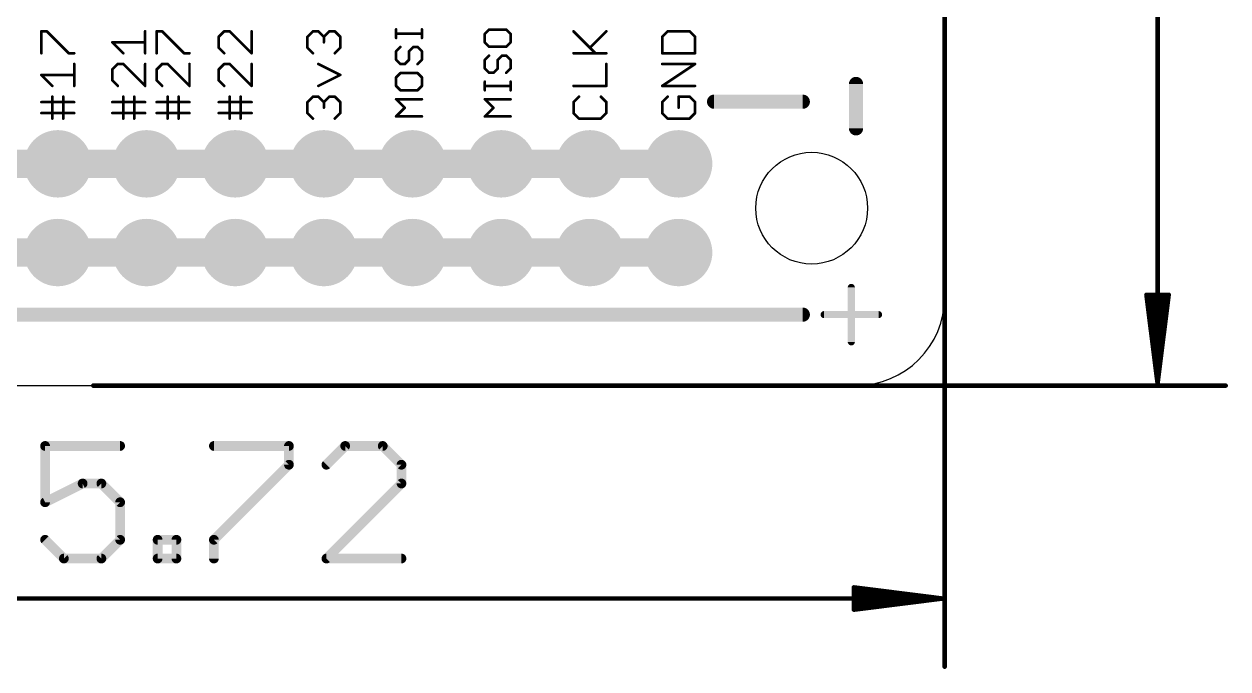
# Model space of a CAD drawing. Extents: x -31.7 to 31, y -33.5 to 32.4.
# Drawn here: x -3.51 to 30.97, y -33.51 to -15.05 of the extents above; entities that cross this region are included whole.
import ezdxf

# ---------------------------------------------------------------- set-up
doc = ezdxf.new("R2010")
doc.units = 0
for name, color, linetype in [('112', 1, 'CONTINUOUS'), ('113', 5, 'CONTINUOUS'), ('16', 132, 'CONTINUOUS'), ('18', 110, 'CONTINUOUS'), ('20', 53, 'CONTINUOUS'), ('21', 253, 'CONTINUOUS'), ('51', 253, 'CONTINUOUS')]:
    doc.layers.add(name, color=color, linetype=linetype)

# ---------------------------------------------------------------- blocks, each defined once
blk = doc.blocks.new('ROUNDV')
at = {"const_width": 0.5}
blk.add_lwpolyline([(0, -0.25, 1), (0, 0.25, 1), (0, -0.25)], format="xyb", dxfattribs=at)

msp = doc.modelspace()

# ---------------------------------------------------------------- linework, layer by layer
at = {"layer": '112'}
for points, const_width in [([(20.1852, -22.5874), (20.1852, -24.1466)], 0.2032), ([(-18.542, -23.368), (18.796, -23.368)], 0.4064), ([(19.4056, -23.367), (20.9648, -23.367)], 0.2032)]:
    msp.add_lwpolyline(points, dxfattribs=dict(at, const_width=const_width))
for points, const_width in [([(20.236, -22.5874, 1), (20.1344, -22.5874)], 0.1016), ([(18.796, -23.4696, 1), (18.796, -23.2664)], 0.2032), ([(19.4056, -23.3162, 1), (19.4056, -23.4178)], 0.1016), ([(20.9648, -23.4178, 1), (20.9648, -23.3162)], 0.1016), ([(20.1344, -24.1466, 1), (20.236, -24.1466)], 0.1016)]:
    msp.add_lwpolyline(points, format="xyb", dxfattribs=dict(at, const_width=const_width))
at = {"layer": '113', "const_width": 0.4064}
for points in [[(20.32, -16.764), (20.32, -18.034)], [(16.256, -17.272), (18.796, -17.272)]]:
    msp.add_lwpolyline(points, dxfattribs=at)
at = {"layer": '113', "const_width": 0.2032}
for points in [[(20.4216, -16.764, 1), (20.2184, -16.764)], [(16.256, -17.1704, 1), (16.256, -17.3736)], [(18.796, -17.3736, 1), (18.796, -17.1704)], [(20.2184, -18.034, 1), (20.4216, -18.034)]]:
    msp.add_lwpolyline(points, format="xyb", dxfattribs=at)
at = {"layer": '16', "const_width": 0.8128}
for points in [[(-5.08, -19.05), (-2.54, -19.05)], [(-2.54, -19.05), (0, -19.05)], [(0, -19.05), (2.54, -19.05)], [(2.54, -19.05), (5.08, -19.05)], [(5.08, -19.05), (7.62, -19.05)], [(7.62, -19.05), (10.16, -19.05)], [(10.16, -19.05), (12.7, -19.05)], [(12.7, -19.05), (15.24, -19.05)], [(-5.08, -21.59), (-2.54, -21.59)], [(-2.54, -21.59), (0, -21.59)], [(0, -21.59), (2.54, -21.59)], [(2.54, -21.59), (5.08, -21.59)], [(5.08, -21.59), (7.62, -21.59)], [(7.62, -21.59), (10.16, -21.59)], [(10.16, -21.59), (12.7, -21.59)], [(12.7, -21.59), (15.24, -21.59)]]:
    msp.add_lwpolyline(points, dxfattribs=at)
at = {"layer": '16', "const_width": 0.4064}
for points in [[(-2.54, -18.8468, 1), (-2.54, -19.2532)], [(-2.54, -19.2532, 1), (-2.54, -18.8468)], [(0, -18.8468, 1), (0, -19.2532)], [(0, -19.2532, 1), (0, -18.8468)], [(2.54, -18.8468, 1), (2.54, -19.2532)], [(2.54, -19.2532, 1), (2.54, -18.8468)], [(5.08, -18.8468, 1), (5.08, -19.2532)], [(5.08, -19.2532, 1), (5.08, -18.8468)], [(7.62, -18.8468, 1), (7.62, -19.2532)], [(7.62, -19.2532, 1), (7.62, -18.8468)], [(10.16, -18.8468, 1), (10.16, -19.2532)], [(10.16, -19.2532, 1), (10.16, -18.8468)], [(12.7, -18.8468, 1), (12.7, -19.2532)], [(12.7, -19.2532, 1), (12.7, -18.8468)], [(15.24, -19.2532, 1), (15.24, -18.8468)], [(-2.54, -21.3868, 1), (-2.54, -21.7932)], [(-2.54, -21.7932, 1), (-2.54, -21.3868)], [(0, -21.3868, 1), (0, -21.7932)], [(0, -21.7932, 1), (0, -21.3868)], [(2.54, -21.3868, 1), (2.54, -21.7932)], [(2.54, -21.7932, 1), (2.54, -21.3868)], [(5.08, -21.3868, 1), (5.08, -21.7932)], [(5.08, -21.7932, 1), (5.08, -21.3868)], [(7.62, -21.3868, 1), (7.62, -21.7932)], [(7.62, -21.7932, 1), (7.62, -21.3868)], [(10.16, -21.3868, 1), (10.16, -21.7932)], [(10.16, -21.7932, 1), (10.16, -21.3868)], [(12.7, -21.3868, 1), (12.7, -21.7932)], [(12.7, -21.7932, 1), (12.7, -21.3868)], [(15.24, -21.7932, 1), (15.24, -21.3868)]]:
    msp.add_lwpolyline(points, format="xyb", dxfattribs=at)
at = {"layer": '20'}
for p, q in [((22.86, -22.86), (22.86, 22.86)), ((-20.32, -25.4), (20.32, -25.4))]:
    msp.add_line(p, q, dxfattribs=at)
msp.add_circle((19.05, -20.32), 1.6, dxfattribs=at)
msp.add_arc((20.32, -22.86), 2.54, 270, 0, dxfattribs=at)
at = {"layer": '21', "const_width": 0.0381}
for points in [[(7.1685, -15.2011, 1), (7.1304, -15.2011)], [(7.9058, -15.2011, 1), (7.8677, -15.2011)], [(9.8123, -15.1858, 1), (9.8123, -15.2239)], [(9.8258, -15.2183, 1), (9.7989, -15.1914)], [(10.3173, -15.1914, 1), (10.2904, -15.2183)], [(10.3038, -15.2239, 1), (10.3038, -15.1858)], [(-3.0107, -15.2373, 1), (-3.0107, -15.2754)], [(-2.9917, -15.2564, 1), (-3.0298, -15.2564)], [(-2.8405, -15.2429, 1), (-2.8674, -15.2698)], [(-2.8539, -15.2754, 1), (-2.8539, -15.2373)], [(-0.0191, -15.2564, 1), (-0.0572, -15.2564)], [(0.3103, -15.2564, 1), (0.2722, -15.2564)], [(0.2913, -15.2373, 1), (0.2913, -15.2754)], [(0.4615, -15.2429, 1), (0.4346, -15.2698)], [(0.4481, -15.2754, 1), (0.4481, -15.2373)], [(2.0883, -15.4131, 1), (2.0502, -15.4131)], [(2.0558, -15.3996, 1), (2.0828, -15.4266)], [(2.2261, -15.2373, 1), (2.2261, -15.2754)], [(2.2395, -15.2698, 1), (2.2126, -15.2429)], [(2.3963, -15.2429, 1), (2.3694, -15.2698)], [(2.3828, -15.2754, 1), (2.3828, -15.2373)], [(3.029, -15.2564, 1), (2.9909, -15.2564)], [(4.6283, -15.4131, 1), (4.5902, -15.4131)], [(4.5958, -15.3996, 1), (4.6228, -15.4266)], [(4.7661, -15.2373, 1), (4.7661, -15.2754)], [(4.7795, -15.2698, 1), (4.7526, -15.2429)], [(4.9363, -15.2429, 1), (4.9094, -15.2698)], [(4.9228, -15.2754, 1), (4.9228, -15.2373)], [(5.0987, -15.4131, 1), (5.0606, -15.4131)], [(5.0661, -15.3996, 1), (5.0931, -15.4266)], [(5.0661, -15.4266, 1), (5.0931, -15.3996)], [(5.2364, -15.2373, 1), (5.2364, -15.2754)], [(5.2498, -15.2698, 1), (5.2229, -15.2429)], [(5.4066, -15.2429, 1), (5.3797, -15.2698)], [(5.3931, -15.2754, 1), (5.3931, -15.2373)], [(5.569, -15.4131, 1), (5.5309, -15.4131)], [(5.5364, -15.4266, 1), (5.5634, -15.3996)], [(7.1304, -15.4468, 1), (7.1685, -15.4468)], [(7.1495, -15.3049, 1), (7.1495, -15.343)], [(7.8677, -15.4468, 1), (7.9058, -15.4468)], [(7.8867, -15.343, 1), (7.8867, -15.3049)], [(9.676, -15.3142, 1), (9.7029, -15.3412)], [(9.7085, -15.3277, 1), (9.6704, -15.3277)], [(10.4458, -15.3277, 1), (10.4077, -15.3277)], [(10.4132, -15.3412, 1), (10.4402, -15.3142)], [(12.2428, -15.2429, 1), (12.2158, -15.2698)], [(13.1834, -15.2698, 1), (13.1564, -15.2429)], [(14.7883, -15.4131, 1), (14.7502, -15.4131)], [(14.7558, -15.3996, 1), (14.7828, -15.4266)], [(14.9261, -15.2373, 1), (14.9261, -15.2754)], [(14.9395, -15.2698, 1), (14.9126, -15.2429)], [(15.5666, -15.2429, 1), (15.5397, -15.2698)], [(15.5531, -15.2754, 1), (15.5531, -15.2373)], [(15.729, -15.4131, 1), (15.6909, -15.4131)], [(15.6964, -15.4266, 1), (15.7234, -15.3996)], [(-2.2269, -15.8644, 1), (-2.2269, -15.9025)], [(-2.2403, -15.8969, 1), (-2.2134, -15.8699)], [(-2.0701, -15.9025, 1), (-2.0701, -15.8644)], [(-0.9652, -15.5564, 1), (-0.9922, -15.5834)], [(-0.9787, -15.5508, 1), (-0.9787, -15.5889)], [(-0.6786, -15.8969, 1), (-0.6517, -15.8699)], [(-0.0381, -15.5889, 1), (-0.0381, -15.5508)], [(1.0751, -15.8644, 1), (1.0751, -15.9025)], [(1.0617, -15.8969, 1), (1.0886, -15.8699)], [(1.2319, -15.9025, 1), (1.2319, -15.8644)], [(2.0502, -15.7267, 1), (2.0883, -15.7267)], [(2.0828, -15.7132, 1), (2.0558, -15.7401)], [(2.2126, -15.8969, 1), (2.2395, -15.8699)], [(2.9964, -15.8969, 1), (3.0234, -15.8699)], [(4.6228, -15.7132, 1), (4.5958, -15.7401)], [(4.5902, -15.7267, 1), (4.6283, -15.7267)], [(4.7526, -15.8969, 1), (4.7795, -15.8699)], [(5.0606, -15.5699, 1), (5.0987, -15.5699)], [(5.3797, -15.8699, 1), (5.4066, -15.8969)], [(5.5309, -15.7267, 1), (5.569, -15.7267)], [(5.5634, -15.7401, 1), (5.5364, -15.7132)], [(7.1685, -15.8266, 1), (7.1304, -15.8266)], [(7.136, -15.8132, 1), (7.1629, -15.8401)], [(7.2858, -15.7172, 1), (7.2589, -15.6903)], [(7.5371, -15.8266, 1), (7.499, -15.8266)], [(7.5046, -15.8132, 1), (7.5316, -15.8401)], [(7.641, -15.6847, 1), (7.641, -15.7228)], [(7.6544, -15.7172, 1), (7.6275, -15.6903)], [(7.7773, -15.6903, 1), (7.7504, -15.7172)], [(7.7638, -15.7228, 1), (7.7638, -15.6847)], [(7.9058, -15.8266, 1), (7.8677, -15.8266)], [(7.8732, -15.8401, 1), (7.9002, -15.8132)], [(9.7029, -15.56, 1), (9.676, -15.5869)], [(9.6704, -15.5734, 1), (9.7085, -15.5734)], [(9.8123, -15.6773, 1), (9.8123, -15.7154)], [(9.7989, -15.7098, 1), (9.8258, -15.6828)], [(10.2904, -15.6828, 1), (10.3173, -15.7098)], [(10.3038, -15.7154, 1), (10.3038, -15.6773)], [(10.4077, -15.5734, 1), (10.4458, -15.5734)], [(10.4402, -15.5869, 1), (10.4132, -15.56)], [(12.2293, -15.8644, 1), (12.2293, -15.9025)], [(12.6861, -15.7132, 1), (12.7131, -15.7401)], [(12.8429, -15.8969, 1), (12.8698, -15.8699)], [(13.1699, -15.9025, 1), (13.1699, -15.8644)], [(14.7693, -15.8644, 1), (14.7693, -15.9025)], [(15.7099, -15.9025, 1), (15.7099, -15.8644)], [(-3.0298, -15.8834, 1), (-2.9917, -15.8834)], [(-2.0511, -16.1919, 1), (-2.0892, -16.1919)], [(-0.8219, -16.1728, 1), (-0.8219, -16.2109)], [(-0.8085, -16.2053, 1), (-0.8354, -16.1784)], [(-0.6517, -16.1784, 1), (-0.6786, -16.2053)], [(-0.6652, -16.2109, 1), (-0.6652, -16.1728)], [(-0.0572, -15.8834, 1), (-0.0191, -15.8834)], [(-0.0191, -16.1919, 1), (-0.0572, -16.1919)], [(0.2722, -15.8834, 1), (0.3103, -15.8834)], [(0.4481, -16.1728, 1), (0.4481, -16.2109)], [(0.4615, -16.2053, 1), (0.4346, -16.1784)], [(0.6183, -16.1784, 1), (0.5914, -16.2053)], [(0.6048, -16.2109, 1), (0.6048, -16.1728)], [(1.251, -16.1919, 1), (1.2128, -16.1919)], [(2.2261, -16.1728, 1), (2.2261, -16.2109)], [(2.2395, -16.2053, 1), (2.2126, -16.1784)], [(2.3963, -16.1784, 1), (2.3694, -16.2053)], [(2.3828, -16.2109, 1), (2.3828, -16.1728)], [(2.9909, -15.8834, 1), (3.029, -15.8834)], [(3.029, -16.1919, 1), (2.9909, -16.1919)], [(4.9314, -16.1748, 1), (4.9143, -16.2089)], [(7.1629, -16.0589, 1), (7.136, -16.0859)], [(7.1304, -16.0724, 1), (7.1685, -16.0724)], [(7.2723, -16.1762, 1), (7.2723, -16.2143)], [(7.2589, -16.2087, 1), (7.2858, -16.1818)], [(7.3817, -16.1818, 1), (7.4087, -16.2087)], [(7.3952, -16.2143, 1), (7.3952, -16.1762)], [(7.499, -16.0724, 1), (7.5371, -16.0724)], [(7.5316, -16.0859, 1), (7.5046, -16.0589)], [(7.7504, -16.1818, 1), (7.7773, -16.2087)], [(7.8677, -16.0724, 1), (7.9058, -16.0724)], [(7.9002, -16.0859, 1), (7.8732, -16.0589)], [(9.676, -16.0626, 1), (9.7029, -16.0896)], [(9.7085, -16.0761, 1), (9.6704, -16.0761)], [(9.8258, -15.9667, 1), (9.7989, -15.9398)], [(10.0771, -16.0761, 1), (10.039, -16.0761)], [(10.0446, -16.0626, 1), (10.0716, -16.0896)], [(10.181, -15.9342, 1), (10.181, -15.9723)], [(10.1944, -15.9667, 1), (10.1675, -15.9398)], [(10.3173, -15.9398, 1), (10.2904, -15.9667)], [(10.3038, -15.9723, 1), (10.3038, -15.9342)], [(10.4458, -16.0761, 1), (10.4077, -16.0761)], [(10.4132, -16.0896, 1), (10.4402, -16.0626)], [(13.189, -16.1919, 1), (13.1509, -16.1919)], [(14.7502, -15.8834, 1), (14.7883, -15.8834)], [(14.7693, -16.1728, 1), (14.7693, -16.2109)], [(15.6909, -15.8834, 1), (15.729, -15.8834)], [(15.7205, -16.2077, 1), (15.6993, -16.176)], [(15.7099, -16.2109, 1), (15.7099, -16.1728)], [(-2.9972, -16.4919, 1), (-3.0242, -16.5189)], [(-3.0107, -16.4864, 1), (-3.0107, -16.5245)], [(-2.0701, -16.5245, 1), (-2.0701, -16.4864)], [(-0.9597, -16.3486, 1), (-0.9978, -16.3486)], [(-0.9922, -16.3352, 1), (-0.9652, -16.3621)], [(0.3103, -16.3486, 1), (0.2722, -16.3486)], [(0.2778, -16.3352, 1), (0.3048, -16.3621)], [(2.0883, -16.3486, 1), (2.0502, -16.3486)], [(2.0558, -16.3352, 1), (2.0828, -16.3621)], [(5.5414, -16.5224, 1), (5.5584, -16.4884)], [(5.5584, -16.5224, 1), (5.5414, -16.4884)], [(7.1685, -16.5751, 1), (7.1304, -16.5751)], [(7.136, -16.5616, 1), (7.1629, -16.5885)], [(7.2723, -16.4331, 1), (7.2723, -16.4712)], [(7.2858, -16.4657, 1), (7.2589, -16.4387)], [(7.7773, -16.4387, 1), (7.7504, -16.4657)], [(7.7638, -16.4712, 1), (7.7638, -16.4331)], [(7.9058, -16.5751, 1), (7.8677, -16.5751)], [(7.8732, -16.5885, 1), (7.9002, -16.5616)], [(9.7029, -16.3084, 1), (9.676, -16.3353)], [(9.6704, -16.3219, 1), (9.7085, -16.3219)], [(9.8123, -16.4257, 1), (9.8123, -16.4638)], [(9.7989, -16.4582, 1), (9.8258, -16.4313)], [(9.9217, -16.4313, 1), (9.9487, -16.4582)], [(9.9352, -16.4638, 1), (9.9352, -16.4257)], [(10.039, -16.3219, 1), (10.0771, -16.3219)], [(10.0716, -16.3353, 1), (10.0446, -16.3084)], [(10.2904, -16.4313, 1), (10.3173, -16.4582)], [(10.4077, -16.3219, 1), (10.4458, -16.3219)], [(10.4402, -16.3353, 1), (10.4132, -16.3084)], [(-2.7106, -16.8324, 1), (-2.6837, -16.8055)], [(-2.0892, -16.8189, 1), (-2.0511, -16.8189)], [(-0.9978, -16.6622, 1), (-0.9597, -16.6622)], [(-0.9652, -16.6487, 1), (-0.9922, -16.6756)], [(-0.8354, -16.8324, 1), (-0.8085, -16.8055)], [(-0.0572, -16.8189, 1), (-0.0191, -16.8189)], [(-0.0516, -16.8324, 1), (-0.0246, -16.8055)], [(0.2722, -16.6622, 1), (0.3103, -16.6622)], [(0.3048, -16.6487, 1), (0.2778, -16.6756)], [(0.4346, -16.8324, 1), (0.4615, -16.8055)], [(1.2128, -16.8189, 1), (1.251, -16.8189)], [(1.2184, -16.8324, 1), (1.2454, -16.8055)], [(2.0502, -16.6622, 1), (2.0883, -16.6622)], [(2.0828, -16.6487, 1), (2.0558, -16.6756)], [(2.2126, -16.8324, 1), (2.2395, -16.8055)], [(2.9909, -16.8189, 1), (3.029, -16.8189)], [(2.9964, -16.8324, 1), (3.0234, -16.8055)], [(4.9143, -16.8019, 1), (4.9314, -16.836)], [(7.1629, -16.8073, 1), (7.136, -16.8343)], [(7.1304, -16.8208, 1), (7.1685, -16.8208)], [(7.8677, -16.8208, 1), (7.9058, -16.8208)], [(7.9002, -16.8343, 1), (7.8732, -16.8073)], [(9.7085, -16.6979, 1), (9.6704, -16.6979)], [(9.6895, -16.8018, 1), (9.6895, -16.8399)], [(10.4458, -16.6979, 1), (10.4077, -16.6979)], [(10.4267, -16.8399, 1), (10.4267, -16.8018)], [(12.2293, -16.7999, 1), (12.2293, -16.838)], [(13.1509, -16.8189, 1), (13.189, -16.8189)], [(13.1699, -16.838, 1), (13.1699, -16.7999)], [(14.7693, -16.7999, 1), (14.7693, -16.838)], [(14.7587, -16.8031, 1), (14.7799, -16.8348)], [(15.7099, -16.838, 1), (15.7099, -16.7999)], [(-2.6781, -17.1274, 1), (-2.7162, -17.1274)], [(-2.3646, -17.1274, 1), (-2.4027, -17.1274)], [(-0.6461, -17.1274, 1), (-0.6842, -17.1274)], [(-0.3326, -17.1274, 1), (-0.3707, -17.1274)], [(0.6239, -17.1274, 1), (0.5858, -17.1274)], [(0.9374, -17.1274, 1), (0.8993, -17.1274)], [(2.4019, -17.1274, 1), (2.3638, -17.1274)], [(2.7154, -17.1274, 1), (2.6773, -17.1274)], [(4.7661, -17.1083, 1), (4.7661, -17.1464)], [(4.7795, -17.1409, 1), (4.7526, -17.1139)], [(4.9363, -17.1139, 1), (4.9094, -17.1409)], [(4.9228, -17.1464, 1), (4.9228, -17.1083)], [(5.2364, -17.1083, 1), (5.2364, -17.1464)], [(5.2498, -17.1409, 1), (5.2229, -17.1139)], [(5.4066, -17.1139, 1), (5.3797, -17.1409)], [(5.3931, -17.1464, 1), (5.3931, -17.1083)], [(7.1629, -17.1871, 1), (7.136, -17.2141)], [(7.1495, -17.1816, 1), (7.1495, -17.2197)], [(7.2723, -16.9246, 1), (7.2723, -16.9627)], [(7.2589, -16.9571, 1), (7.2858, -16.9302)], [(7.7504, -16.9302, 1), (7.7773, -16.9571)], [(7.7638, -16.9627, 1), (7.7638, -16.9246)], [(7.8867, -17.2197, 1), (7.8867, -17.1816)], [(9.7029, -17.1871, 1), (9.676, -17.2141)], [(9.6704, -16.9437, 1), (9.7085, -16.9437)], [(9.6895, -17.1816, 1), (9.6895, -17.2197)], [(10.4077, -16.9437, 1), (10.4458, -16.9437)], [(10.4267, -17.2197, 1), (10.4267, -17.1816)], [(12.3995, -17.1409, 1), (12.3726, -17.1139)], [(13.0266, -17.1139, 1), (12.9997, -17.1409)], [(14.9395, -17.1409, 1), (14.9126, -17.1139)], [(15.2396, -17.1083, 1), (15.2396, -17.1464)], [(15.2587, -17.1274, 1), (15.2206, -17.1274)], [(15.5666, -17.1139, 1), (15.5397, -17.1409)], [(15.5531, -17.1464, 1), (15.5531, -17.1083)], [(-3.0107, -17.2651, 1), (-3.0107, -17.3032)], [(-3.0107, -17.5786, 1), (-3.0107, -17.6167)], [(-2.6781, -17.2842, 1), (-2.7162, -17.2842)], [(-2.7162, -17.2842, 1), (-2.6781, -17.2842)], [(-2.0701, -17.3032, 1), (-2.0701, -17.2651)], [(-2.0701, -17.6167, 1), (-2.0701, -17.5786)], [(-0.9787, -17.2651, 1), (-0.9787, -17.3032)], [(-0.9787, -17.5786, 1), (-0.9787, -17.6167)], [(-0.6461, -17.2842, 1), (-0.6842, -17.2842)], [(-0.6842, -17.2842, 1), (-0.6461, -17.2842)], [(-0.0381, -17.3032, 1), (-0.0381, -17.2651)], [(-0.0381, -17.6167, 1), (-0.0381, -17.5786)], [(0.2913, -17.2651, 1), (0.2913, -17.3032)], [(0.2913, -17.5786, 1), (0.2913, -17.6167)], [(0.6239, -17.2842, 1), (0.5858, -17.2842)], [(0.5858, -17.2842, 1), (0.6239, -17.2842)], [(1.2319, -17.3032, 1), (1.2319, -17.2651)], [(1.2319, -17.6167, 1), (1.2319, -17.5786)], [(2.0693, -17.2651, 1), (2.0693, -17.3032)], [(2.0693, -17.5786, 1), (2.0693, -17.6167)], [(2.4019, -17.2842, 1), (2.3638, -17.2842)], [(2.3638, -17.2842, 1), (2.4019, -17.2842)], [(3.0099, -17.3032, 1), (3.0099, -17.2651)], [(3.0099, -17.6167, 1), (3.0099, -17.5786)], [(4.6283, -17.2842, 1), (4.5902, -17.2842)], [(4.5958, -17.2707, 1), (4.6228, -17.2976)], [(4.6228, -17.5842, 1), (4.5958, -17.6112)], [(4.5902, -17.5977, 1), (4.6283, -17.5977)], [(5.0987, -17.2842, 1), (5.0606, -17.2842)], [(5.0661, -17.2707, 1), (5.0931, -17.2976)], [(5.0606, -17.4409, 1), (5.0987, -17.4409)], [(5.0661, -17.2976, 1), (5.0931, -17.2707)], [(5.569, -17.2842, 1), (5.5309, -17.2842)], [(5.5309, -17.5977, 1), (5.569, -17.5977)], [(5.5364, -17.2976, 1), (5.5634, -17.2707)], [(5.5634, -17.6112, 1), (5.5364, -17.5842)], [(7.3817, -17.4598, 1), (7.4087, -17.4329)], [(7.4087, -17.4598, 1), (7.3817, -17.4329)], [(9.9217, -17.4598, 1), (9.9487, -17.4329)], [(9.9487, -17.4598, 1), (9.9217, -17.4329)], [(12.2483, -17.2842, 1), (12.2102, -17.2842)], [(12.2158, -17.2707, 1), (12.2428, -17.2976)], [(12.2428, -17.5842, 1), (12.2158, -17.6112)], [(12.2102, -17.5977, 1), (12.2483, -17.5977)], [(13.189, -17.2842, 1), (13.1509, -17.2842)], [(13.1509, -17.5977, 1), (13.189, -17.5977)], [(13.1564, -17.2976, 1), (13.1834, -17.2707)], [(13.1834, -17.6112, 1), (13.1564, -17.5842)], [(14.7883, -17.2842, 1), (14.7502, -17.2842)], [(14.7502, -17.5977, 1), (14.7883, -17.5977)], [(14.7558, -17.2707, 1), (14.7828, -17.2976)], [(14.7828, -17.5842, 1), (14.7558, -17.6112)], [(15.2206, -17.4409, 1), (15.2587, -17.4409)], [(15.729, -17.2842, 1), (15.6909, -17.2842)], [(15.6909, -17.5977, 1), (15.729, -17.5977)], [(15.6964, -17.2976, 1), (15.7234, -17.2707)], [(15.7234, -17.6112, 1), (15.6964, -17.5842)], [(-2.7162, -17.7545, 1), (-2.6781, -17.7545)], [(-2.4027, -17.7545, 1), (-2.3646, -17.7545)], [(-0.6842, -17.7545, 1), (-0.6461, -17.7545)], [(-0.3707, -17.7545, 1), (-0.3326, -17.7545)], [(0.5858, -17.7545, 1), (0.6239, -17.7545)], [(0.8993, -17.7545, 1), (0.9374, -17.7545)], [(2.3638, -17.7545, 1), (2.4019, -17.7545)], [(2.6773, -17.7545, 1), (2.7154, -17.7545)], [(4.7526, -17.7679, 1), (4.7795, -17.741)], [(5.3797, -17.741, 1), (5.4066, -17.7679)], [(7.136, -17.6786, 1), (7.1629, -17.7056)], [(7.1495, -17.673, 1), (7.1495, -17.7111)], [(7.8867, -17.7111, 1), (7.8867, -17.673)], [(9.676, -17.6786, 1), (9.7029, -17.7056)], [(9.6895, -17.673, 1), (9.6895, -17.7111)], [(10.4267, -17.7111, 1), (10.4267, -17.673)], [(12.3861, -17.7354, 1), (12.3861, -17.7735)], [(12.3726, -17.7679, 1), (12.3995, -17.741)], [(12.9997, -17.741, 1), (13.0266, -17.7679)], [(13.0131, -17.7735, 1), (13.0131, -17.7354)], [(14.9261, -17.7354, 1), (14.9261, -17.7735)], [(14.9126, -17.7679, 1), (14.9395, -17.741)], [(15.5397, -17.741, 1), (15.5666, -17.7679)], [(15.5531, -17.7735, 1), (15.5531, -17.7354)]]:
    msp.add_lwpolyline(points, format="xyb", dxfattribs=at)
at = {"layer": '21', "const_width": 0.0762}
for points in [[(7.1495, -15.4468), (7.1495, -15.2011)], [(7.8867, -15.4468), (7.8867, -15.2011)], [(9.8123, -15.2048), (9.6895, -15.3277)], [(10.3038, -15.2048), (9.8123, -15.2048)], [(10.4267, -15.3277), (10.3038, -15.2048)], [(-3.0107, -15.8834), (-3.0107, -15.2564)], [(-3.0107, -15.2564), (-2.8539, -15.2564)], [(-2.8539, -15.2564), (-2.2269, -15.8834)], [(-0.0381, -15.8834), (-0.0381, -15.2564)], [(0.2913, -15.8834), (0.2913, -15.2564)], [(0.2913, -15.2564), (0.4481, -15.2564)], [(0.4481, -15.2564), (1.0751, -15.8834)], [(2.2261, -15.2564), (2.0693, -15.4131)], [(2.0693, -15.4131), (2.0693, -15.7267)], [(2.3828, -15.2564), (2.2261, -15.2564)], [(3.0099, -15.8834), (2.3828, -15.2564)], [(3.0099, -15.2564), (3.0099, -15.8834)], [(4.6093, -15.4131), (4.7661, -15.2564)], [(4.6093, -15.7267), (4.6093, -15.4131)], [(4.7661, -15.2564), (4.9228, -15.2564)], [(4.9228, -15.2564), (5.0796, -15.4131)], [(5.0796, -15.4131), (5.2364, -15.2564)], [(5.0796, -15.4131), (5.0796, -15.5699)], [(5.2364, -15.2564), (5.3931, -15.2564)], [(5.3931, -15.2564), (5.5499, -15.4131)], [(5.5499, -15.4131), (5.5499, -15.7267)], [(7.8867, -15.324), (7.1495, -15.324)], [(9.6895, -15.3277), (9.6895, -15.5734)], [(10.4267, -15.5734), (10.4267, -15.3277)], [(12.8564, -15.8834), (12.2293, -15.2564)], [(12.6996, -15.7267), (13.1699, -15.2564)], [(14.9261, -15.2564), (14.7693, -15.4131)], [(14.7693, -15.4131), (14.7693, -15.8834)], [(15.5531, -15.2564), (14.9261, -15.2564)], [(15.7099, -15.4131), (15.5531, -15.2564)], [(15.7099, -15.8834), (15.7099, -15.4131)], [(-2.2269, -15.8834), (-2.0701, -15.8834)], [(-0.6652, -15.8834), (-0.9787, -15.5699)], [(-0.9787, -15.5699), (-0.0381, -15.5699)], [(1.0751, -15.8834), (1.2319, -15.8834)], [(2.0693, -15.7267), (2.2261, -15.8834)], [(4.7661, -15.8834), (4.6093, -15.7267)], [(5.5499, -15.7267), (5.3931, -15.8834)], [(7.2723, -15.7038), (7.1495, -15.8266)], [(7.1495, -15.8266), (7.1495, -16.0724)], [(7.5181, -15.8266), (7.641, -15.7038)], [(7.5181, -16.0724), (7.5181, -15.8266)], [(7.641, -15.7038), (7.7638, -15.7038)], [(7.7638, -15.7038), (7.8867, -15.8266)], [(7.8867, -15.8266), (7.8867, -16.0724)], [(9.6895, -15.5734), (9.8123, -15.6963)], [(9.8123, -15.6963), (10.3038, -15.6963)], [(10.3038, -15.6963), (10.4267, -15.5734)], [(12.2293, -15.8834), (13.1699, -15.8834)], [(14.7693, -15.8834), (15.7099, -15.8834)], [(-2.0701, -16.8189), (-2.0701, -16.1919)], [(-0.8219, -16.1919), (-0.9787, -16.3486)], [(-0.6652, -16.1919), (-0.8219, -16.1919)], [(-0.0381, -16.8189), (-0.6652, -16.1919)], [(-0.0381, -16.1919), (-0.0381, -16.8189)], [(0.4481, -16.1919), (0.2913, -16.3486)], [(0.6048, -16.1919), (0.4481, -16.1919)], [(1.2319, -16.8189), (0.6048, -16.1919)], [(1.2319, -16.1919), (1.2319, -16.8189)], [(2.2261, -16.1919), (2.0693, -16.3486)], [(2.3828, -16.1919), (2.2261, -16.1919)], [(3.0099, -16.8189), (2.3828, -16.1919)], [(3.0099, -16.1919), (3.0099, -16.8189)], [(5.5499, -16.5054), (4.9228, -16.1919)], [(7.1495, -16.0724), (7.2723, -16.1953)], [(7.2723, -16.1953), (7.3952, -16.1953)], [(7.3952, -16.1953), (7.5181, -16.0724)], [(7.8867, -16.0724), (7.7638, -16.1953)], [(9.8123, -15.9532), (9.6895, -16.0761)], [(9.6895, -16.0761), (9.6895, -16.3219)], [(10.0581, -16.0761), (10.181, -15.9532)], [(10.0581, -16.3219), (10.0581, -16.0761)], [(10.181, -15.9532), (10.3038, -15.9532)], [(10.3038, -15.9532), (10.4267, -16.0761)], [(10.4267, -16.0761), (10.4267, -16.3219)], [(13.1699, -16.8189), (13.1699, -16.1919)], [(14.7693, -16.8189), (15.7099, -16.1919)], [(15.7099, -16.1919), (14.7693, -16.1919)], [(-2.6972, -16.8189), (-3.0107, -16.5054)], [(-3.0107, -16.5054), (-2.0701, -16.5054)], [(-0.9787, -16.3486), (-0.9787, -16.6622)], [(0.2913, -16.3486), (0.2913, -16.6622)], [(2.0693, -16.3486), (2.0693, -16.6622)], [(4.9228, -16.8189), (5.5499, -16.5054)], [(7.2723, -16.4522), (7.1495, -16.5751)], [(7.1495, -16.5751), (7.1495, -16.8208)], [(7.7638, -16.4522), (7.2723, -16.4522)], [(7.8867, -16.5751), (7.7638, -16.4522)], [(7.8867, -16.8208), (7.8867, -16.5751)], [(9.6895, -16.3219), (9.8123, -16.4447)], [(9.8123, -16.4447), (9.9352, -16.4447)], [(9.9352, -16.4447), (10.0581, -16.3219)], [(10.4267, -16.3219), (10.3038, -16.4447)], [(-0.9787, -16.6622), (-0.8219, -16.8189)], [(0.2913, -16.6622), (0.4481, -16.8189)], [(2.0693, -16.6622), (2.2261, -16.8189)], [(7.1495, -16.8208), (7.2723, -16.9437)], [(7.7638, -16.9437), (7.8867, -16.8208)], [(9.6895, -16.9437), (9.6895, -16.6979)], [(10.4267, -16.8208), (9.6895, -16.8208)], [(10.4267, -16.9437), (10.4267, -16.6979)], [(12.2293, -16.8189), (13.1699, -16.8189)], [(15.7099, -16.8189), (14.7693, -16.8189)], [(-2.6972, -17.2842), (-2.6972, -17.1274)], [(-2.3836, -17.7545), (-2.3836, -17.1274)], [(-0.6652, -17.2842), (-0.6652, -17.1274)], [(-0.3516, -17.7545), (-0.3516, -17.1274)], [(0.6048, -17.2842), (0.6048, -17.1274)], [(0.9184, -17.7545), (0.9184, -17.1274)], [(2.3828, -17.2842), (2.3828, -17.1274)], [(2.6964, -17.7545), (2.6964, -17.1274)], [(4.6093, -17.2842), (4.7661, -17.1274)], [(4.7661, -17.1274), (4.9228, -17.1274)], [(4.9228, -17.1274), (5.0796, -17.2842)], [(5.0796, -17.2842), (5.2364, -17.1274)], [(5.2364, -17.1274), (5.3931, -17.1274)], [(5.3931, -17.1274), (5.5499, -17.2842)], [(7.3952, -17.4464), (7.1495, -17.2006)], [(7.1495, -17.2006), (7.8867, -17.2006)], [(7.2723, -16.9437), (7.7638, -16.9437)], [(9.9352, -17.4464), (9.6895, -17.2006)], [(9.6895, -17.2006), (10.4267, -17.2006)], [(12.3861, -17.1274), (12.2293, -17.2842)], [(13.1699, -17.2842), (13.0131, -17.1274)], [(14.9261, -17.1274), (14.7693, -17.2842)], [(15.5531, -17.1274), (15.2396, -17.1274)], [(15.2396, -17.1274), (15.2396, -17.4409)], [(15.7099, -17.2842), (15.5531, -17.1274)], [(-3.0107, -17.2842), (-2.0701, -17.2842)], [(-2.0701, -17.5977), (-3.0107, -17.5977)], [(-2.6972, -17.7545), (-2.6972, -17.2842)], [(-0.9787, -17.2842), (-0.0381, -17.2842)], [(-0.0381, -17.5977), (-0.9787, -17.5977)], [(-0.6652, -17.7545), (-0.6652, -17.2842)], [(0.2913, -17.2842), (1.2319, -17.2842)], [(1.2319, -17.5977), (0.2913, -17.5977)], [(0.6048, -17.7545), (0.6048, -17.2842)], [(2.0693, -17.2842), (3.0099, -17.2842)], [(3.0099, -17.5977), (2.0693, -17.5977)], [(2.3828, -17.7545), (2.3828, -17.2842)], [(4.6093, -17.5977), (4.6093, -17.2842)], [(4.7661, -17.7545), (4.6093, -17.5977)], [(5.0796, -17.2842), (5.0796, -17.4409)], [(5.5499, -17.5977), (5.3931, -17.7545)], [(5.5499, -17.2842), (5.5499, -17.5977)], [(7.1495, -17.6921), (7.3952, -17.4464)], [(9.6895, -17.6921), (9.9352, -17.4464)], [(12.2293, -17.2842), (12.2293, -17.5977)], [(12.2293, -17.5977), (12.3861, -17.7545)], [(13.0131, -17.7545), (13.1699, -17.5977)], [(13.1699, -17.5977), (13.1699, -17.2842)], [(14.7693, -17.2842), (14.7693, -17.5977)], [(14.7693, -17.5977), (14.9261, -17.7545)], [(15.5531, -17.7545), (15.7099, -17.5977)], [(15.7099, -17.5977), (15.7099, -17.2842)], [(7.8867, -17.6921), (7.1495, -17.6921)], [(10.4267, -17.6921), (9.6895, -17.6921)], [(12.3861, -17.7545), (13.0131, -17.7545)], [(14.9261, -17.7545), (15.5531, -17.7545)]]:
    msp.add_lwpolyline(points, dxfattribs=at)
at = {"layer": '51'}
for points, const_width in [([(28.956, 25.335), (28.956, -25.335)], 0.13), ([(22.86, -0.762), (22.86, -33.446)], 0.13), ([(28.956, -25.335), (28.6368, -22.8)], 0.13), ([(28.6368, -22.8), (29.2752, -22.8)], 0.13), ([(28.956, -25.335), (28.696, -22.8)], 0.13), ([(28.956, -25.335), (28.826, -22.8)], 0.13), ([(29.2752, -22.8), (28.956, -25.335)], 0.13), ([(29.086, -22.8), (28.956, -25.335)], 0.13), ([(29.216, -22.8), (28.956, -25.335)], 0.13), ([(-1.524, -25.4), (30.906, -25.4)], 0.13), ([(-0.7546, -27.1279), (-2.9035, -27.1279)], 0.2794), ([(-2.9035, -27.1279), (-2.9035, -28.7396)], 0.2794), ([(1.9306, -27.1279), (4.0795, -27.1279)], 0.2794), ([(4.0795, -27.1279), (4.0795, -27.6652)], 0.2794), ([(5.6906, -27.1279), (5.1534, -27.6652)], 0.2794), ([(6.765, -27.1279), (5.6906, -27.1279)], 0.2794), ([(7.3023, -27.6652), (6.765, -27.1279)], 0.2794), ([(4.0795, -27.6652), (1.9306, -29.8141)], 0.2794), ([(7.3023, -28.2024), (7.3023, -27.6652)], 0.2794), ([(-2.9035, -28.7396), (-1.8291, -28.2024)], 0.2794), ([(-1.8291, -28.2024), (-1.2918, -28.2024)], 0.2794), ([(-1.2918, -28.2024), (-0.7546, -28.7396)], 0.2794), ([(5.1534, -30.3513), (7.3023, -28.2024)], 0.2794), ([(-0.7546, -28.7396), (-0.7546, -29.8141)], 0.2794), ([(-2.3663, -30.3513), (-2.9035, -29.8141)], 0.2794), ([(-0.7546, -29.8141), (-1.2918, -30.3513)], 0.2794), ([(0.3192, -30.3513), (0.3192, -29.8141)], 0.2794), ([(0.3192, -29.8141), (0.8565, -29.8141)], 0.2794), ([(0.8565, -29.8141), (0.8565, -30.3513)], 0.2794), ([(1.9306, -29.8141), (1.9306, -30.3513)], 0.2794), ([(-1.2918, -30.3513), (-2.3663, -30.3513)], 0.2794), ([(0.8565, -30.3513), (0.3192, -30.3513)], 0.2794), ([(7.3023, -30.3513), (5.1534, -30.3513)], 0.2794), ([(22.795, -31.496), (20.26, -31.1768)], 0.13), ([(20.26, -31.1768), (20.26, -31.8152)], 0.13), ([(22.795, -31.496), (20.26, -31.236)], 0.13), ([(22.795, -31.496), (20.26, -31.366)], 0.13), ([(-22.795, -31.496), (22.795, -31.496)], 0.13), ([(20.26, -31.8152), (22.795, -31.496)], 0.13), ([(20.26, -31.626), (22.795, -31.496)], 0.13), ([(20.26, -31.756), (22.795, -31.496)], 0.13)]:
    msp.add_lwpolyline(points, dxfattribs=dict(at, const_width=const_width))
for points, const_width in [([(28.669, -22.7959, 1), (28.6045, -22.8041)], 0.065), ([(28.6368, -22.7675, 1), (28.6368, -22.8325)], 0.065), ([(28.7283, -22.7967, 1), (28.6637, -22.8033)], 0.065), ([(28.8585, -22.7983, 1), (28.7935, -22.8017)], 0.065), ([(29.1185, -22.8017, 1), (29.0535, -22.7983)], 0.065), ([(29.2483, -22.8033, 1), (29.1837, -22.7967)], 0.065), ([(29.3075, -22.8041, 1), (29.243, -22.7959)], 0.065), ([(29.2752, -22.8325, 1), (29.2752, -22.7675)], 0.065), ([(-1.524, -25.3675, 1), (-1.524, -25.4325)], 0.065), ([(28.9238, -25.3309, 1), (28.9882, -25.3391)], 0.065), ([(28.9237, -25.3317, 1), (28.9883, -25.3383)], 0.065), ([(28.9235, -25.3367, 1), (28.9885, -25.3333)], 0.065), ([(28.9235, -25.3333, 1), (28.9885, -25.3367)], 0.065), ([(28.9235, -25.335, 1), (28.9885, -25.335)], 0.065), ([(28.9237, -25.3383, 1), (28.9883, -25.3317)], 0.065), ([(28.9238, -25.3391, 1), (28.9882, -25.3309)], 0.065), ([(30.906, -25.4325, 1), (30.906, -25.3675)], 0.065), ([(-2.8337, -27.1279, 1), (-2.9734, -27.1279)], 0.1397), ([(-2.9035, -27.0581, 1), (-2.9035, -27.1978)], 0.1397), ([(-0.7546, -27.1978, 1), (-0.7546, -27.0581)], 0.1397), ([(1.9306, -27.0581, 1), (1.9306, -27.1978)], 0.1397), ([(4.1494, -27.1279, 1), (4.0097, -27.1279)], 0.1397), ([(4.0795, -27.1978, 1), (4.0795, -27.0581)], 0.1397), ([(5.6906, -27.0581, 1), (5.6906, -27.1978)], 0.1397), ([(5.74, -27.1773, 1), (5.6412, -27.0786)], 0.1397), ([(6.8144, -27.0786, 1), (6.7157, -27.1773)], 0.1397), ([(6.765, -27.1978, 1), (6.765, -27.0581)], 0.1397), ([(4.1289, -27.7146, 1), (4.0301, -27.6158)], 0.1397), ([(5.104, -27.6158, 1), (5.2028, -27.7146)], 0.1397), ([(7.3721, -27.6652, 1), (7.2324, -27.6652)], 0.1397), ([(7.2529, -27.7146, 1), (7.3517, -27.6158)], 0.1397), ([(4.0097, -27.6652, 1), (4.1494, -27.6652)], 0.1397), ([(-1.8291, -28.1325, 1), (-1.8291, -28.2722)], 0.1397), ([(-1.7978, -28.2649, 1), (-1.8603, -28.1399)], 0.1397), ([(-1.2424, -28.153, 1), (-1.3412, -28.2518)], 0.1397), ([(-1.2918, -28.2722, 1), (-1.2918, -28.1325)], 0.1397), ([(7.2324, -28.2024, 1), (7.3721, -28.2024)], 0.1397), ([(7.3517, -28.2518, 1), (7.2529, -28.153)], 0.1397), ([(-2.9347, -28.6771, 1), (-2.8723, -28.8021)], 0.1397), ([(-0.6848, -28.7396, 1), (-0.8245, -28.7396)], 0.1397), ([(-2.9734, -28.7396, 1), (-2.8337, -28.7396)], 0.1397), ([(-0.804, -28.789, 1), (-0.7052, -28.6902)], 0.1397), ([(-2.8541, -29.7647, 1), (-2.9529, -29.8635)], 0.1397), ([(-0.8245, -29.8141, 1), (-0.6848, -29.8141)], 0.1397), ([(-0.7052, -29.8635, 1), (-0.804, -29.7647)], 0.1397), ([(0.3192, -29.7442, 1), (0.3192, -29.8839)], 0.1397), ([(0.3891, -29.8141, 1), (0.2494, -29.8141)], 0.1397), ([(0.9263, -29.8141, 1), (0.7866, -29.8141)], 0.1397), ([(0.8565, -29.8839, 1), (0.8565, -29.7442)], 0.1397), ([(2.0005, -29.8141, 1), (1.8608, -29.8141)], 0.1397), ([(1.8812, -29.7647, 1), (1.98, -29.8635)], 0.1397), ([(-2.3663, -30.2815, 1), (-2.3663, -30.4212)], 0.1397), ([(-2.4157, -30.4007, 1), (-2.3169, -30.3019)], 0.1397), ([(-1.3412, -30.3019, 1), (-1.2424, -30.4007)], 0.1397), ([(-1.2918, -30.4212, 1), (-1.2918, -30.2815)], 0.1397), ([(0.3192, -30.2815, 1), (0.3192, -30.4212)], 0.1397), ([(0.2494, -30.3513, 1), (0.3891, -30.3513)], 0.1397), ([(0.7866, -30.3513, 1), (0.9263, -30.3513)], 0.1397), ([(0.8565, -30.4212, 1), (0.8565, -30.2815)], 0.1397), ([(1.8608, -30.3513, 1), (2.0005, -30.3513)], 0.1397), ([(5.1534, -30.2815, 1), (5.1534, -30.4212)], 0.1397), ([(5.104, -30.3019, 1), (5.2028, -30.4007)], 0.1397), ([(7.3023, -30.4212, 1), (7.3023, -30.2815)], 0.1397), ([(20.2641, -31.1445, 1), (20.2559, -31.209)], 0.065), ([(20.2925, -31.1768, 1), (20.2275, -31.1768)], 0.065), ([(20.2633, -31.2037, 1), (20.2567, -31.2683)], 0.065), ([(20.2617, -31.3335, 1), (20.2583, -31.3985)], 0.065), ([(20.2583, -31.5935, 1), (20.2617, -31.6585)], 0.065), ([(20.2567, -31.7237, 1), (20.2633, -31.7883)], 0.065), ([(22.7991, -31.5282, 1), (22.7909, -31.4638)], 0.065), ([(22.7909, -31.5282, 1), (22.7991, -31.4638)], 0.065), ([(22.7983, -31.5283, 1), (22.7917, -31.4637)], 0.065), ([(22.7917, -31.5283, 1), (22.7983, -31.4637)], 0.065), ([(22.7933, -31.5285, 1), (22.7967, -31.4635)], 0.065), ([(22.7967, -31.5285, 1), (22.7933, -31.4635)], 0.065), ([(22.795, -31.5285, 1), (22.795, -31.4635)], 0.065), ([(20.2559, -31.783, 1), (20.2641, -31.8475)], 0.065), ([(20.2275, -31.8152, 1), (20.2925, -31.8152)], 0.065), ([(22.8275, -33.446, 1), (22.8925, -33.446)], 0.065)]:
    msp.add_lwpolyline(points, format="xyb", dxfattribs=dict(at, const_width=const_width))

# ---------------------------------------------------------------- block references
at = {"layer": '18', "xscale": 1.9304, "yscale": 1.9304}
for p in [(-2.54, -19.05), (-2.54, -19.05), (0, -19.05), (0, -19.05), (2.54, -19.05), (2.54, -19.05), (5.08, -19.05), (5.08, -19.05), (7.62, -19.05), (7.62, -19.05), (10.16, -19.05), (10.16, -19.05), (12.7, -19.05), (12.7, -19.05), (15.24, -19.05), (15.24, -19.05), (-2.54, -21.59), (-2.54, -21.59), (0, -21.59), (0, -21.59), (2.54, -21.59), (2.54, -21.59), (5.08, -21.59), (5.08, -21.59), (7.62, -21.59), (7.62, -21.59), (10.16, -21.59), (10.16, -21.59), (12.7, -21.59), (12.7, -21.59), (15.24, -21.59), (15.24, -21.59)]:
    msp.add_blockref('ROUNDV', p, dxfattribs=at)

doc.saveas('drawing.dxf')
